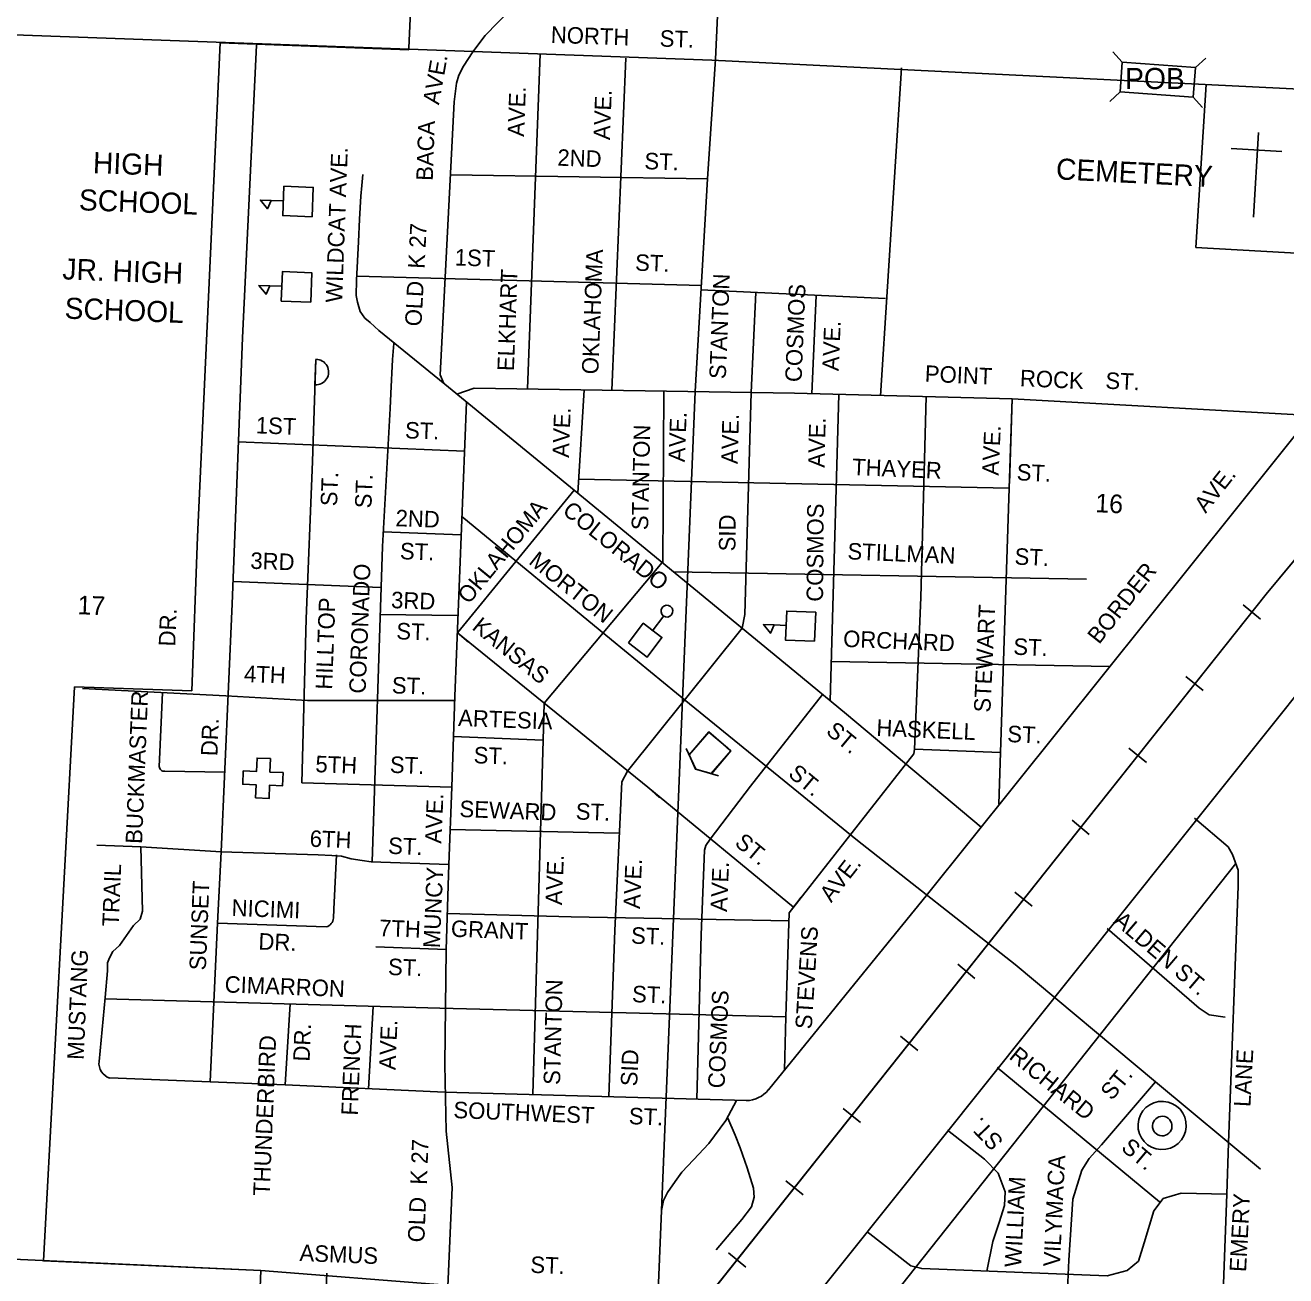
# Model space of a CAD drawing. Extents: x -217.59 to -213.15, y -100.06 to -96.12.
# Drawn here: x -216.196 to -215.181, y -99.138 to -98.13 of the extents above; entities that cross this region are included whole.
import ezdxf

# ---------------------------------------------------------------- set-up
doc = ezdxf.new("R2010")
doc.units = 0
for name, color, linetype in [('PL City Bridges', 7, 'Continuous'), ('PL City Cemetery', 7, 'Continuous'), ('PL City City Hall', 7, 'Continuous'), ('PL City City Limits and Fill', 7, 'Continuous'), ('PL City County Court House', 7, 'Continuous'), ('PL City Cul-De-Sac', 7, 'Continuous'), ('PL City Hospital', 7, 'Continuous'), ('PL City Local Rd Street Names', 7, 'Continuous'), ('PL City Local Roads', 7, 'Continuous'), ('PL City Ordinance', 7, 'Continuous'), ('PL City Post Office', 7, 'Continuous'), ('PL City Railroads', 7, 'Continuous'), ('PL City Schools', 7, 'Continuous'), ('PL City Section Lines', 7, 'Continuous'), ('PL City US Highway', 7, 'Continuous')]:
    doc.layers.add(name, color=color, linetype=linetype)

msp = doc.modelspace()

# ---------------------------------------------------------------- linework, layer by layer
at = {"layer": 'PL City Bridges'}
for p, q in [((-215.32, -98.1516), (-215.3125, -98.1599)), ((-215.2535, -98.1642), (-215.2452, -98.1566)), ((-215.3225, -98.1915), (-215.3142, -98.1839)), ((-215.2553, -98.1882), (-215.2477, -98.1965))]:
    msp.add_line(p, q, dxfattribs=at)
msp.add_lwpolyline([(-215.2535, -98.1642), (-215.3125, -98.1599), (-215.3142, -98.1839), (-215.2553, -98.1882), (-215.2535, -98.1642)], dxfattribs=at)
at = {"layer": 'PL City Cemetery'}
for p, q in [((-215.2027, -98.2166), (-215.2067, -98.2849)), ((-215.2247, -98.2295), (-215.1838, -98.2318))]:
    msp.add_line(p, q, dxfattribs=at)
msp.add_lwpolyline([(-215.2449, -98.178), (-215.253, -98.3092), (-215.1626, -98.3143)], dxfattribs=at)
at = {"layer": 'PL City City Hall'}
for p, q in [((-215.6561, -98.7296), (-215.6637, -98.7129)), ((-215.6378, -98.7351), (-215.6561, -98.7296))]:
    msp.add_line(p, q, dxfattribs=at)
msp.add_lwpolyline([(-215.6562, -98.7295), (-215.6436, -98.7332), (-215.6278, -98.7148), (-215.6456, -98.6996), (-215.6614, -98.718)], close=True, dxfattribs=at)
for points in [[(-215.6614, -98.7181), (-215.6456, -98.6997), (-215.6306, -98.7125)], [(-215.6308, -98.7124), (-215.6278, -98.7149), (-215.6435, -98.7333)]]:
    msp.add_lwpolyline(points, dxfattribs=at)
at = {"layer": 'PL City City Limits and Fill'}
for p, q in [((-215.8815, -98.0211), (-215.8872, -98.1483)), ((-216.0393, -98.1443), (-216.0574, -98.5424)), ((-215.8873, -98.1501), (-216.0393, -98.1443)), ((-215.8872, -98.1483), (-215.8873, -98.1501)), ((-216.0574, -98.5424), (-216.0622, -98.6665)), ((-216.1567, -98.6634), (-216.1815, -99.1257)), ((-216.0622, -98.6665), (-216.1567, -98.6634)), ((-216.1815, -99.1257), (-216.0065, -99.1336)), ((-216.0065, -99.1336), (-216.0134, -99.3019))]:
    msp.add_line(p, q, dxfattribs=at)
at = {"layer": 'PL City County Court House'}
for centre, major_axis in [((-215.2803, -99.0167), (0.001, 0.0194)), ((-215.2802, -99.0172), (0.0004, 0.00785))]:
    msp.add_ellipse(centre, major_axis=major_axis, ratio=0.999743, dxfattribs=at)
at = {"layer": 'PL City Cul-De-Sac'}
msp.add_lwpolyline([(-215.9629, -98.4199), (-215.9622, -98.3994)], dxfattribs=at)
msp.add_arc((-215.9622, -98.4096), 0.0103, 266.1452, 90, dxfattribs=at)
at = {"layer": 'PL City Hospital'}
msp.add_lwpolyline([(-216.0107, -98.7528), (-215.9999, -98.7533), (-215.9995, -98.7426), (-215.9889, -98.743), (-215.9885, -98.7323), (-215.9991, -98.7319), (-215.9987, -98.7211), (-216.0095, -98.7207), (-216.0099, -98.7314), (-216.0207, -98.731), (-216.0211, -98.7418), (-216.0103, -98.7422)], close=True, dxfattribs=at)
at = {"layer": 'PL City Local Roads'}
msp.add_line((-215.2209, -98.8057), (-215.5229, -99.1865), dxfattribs=at)
for points in [[(-215.5721, -97.0333), (-215.5792, -97.2023), (-215.6046, -97.5521), (-215.6246, -97.8192), (-215.6401, -98.1575), (-215.6465, -98.2538), (-215.6564, -98.4254)], [(-213.7597, -98.2528), (-214.1568, -98.2321), (-214.663, -98.2067), (-215.6431, -98.1584), (-216.3754, -98.1316), (-217.5475, -98.075)], [(-215.805, -98.1172), (-215.8257, -98.1385), (-215.8356, -98.1517), (-215.8432, -98.1631), (-215.847, -98.1703), (-215.8488, -98.1768), (-215.8507, -98.1918), (-215.8619, -98.4119), (-215.8591, -98.4188)], [(-216.0473, -98.9814), (-216.0415, -98.8536), (-216.0384, -98.7961), (-216.0297, -98.5963), (-216.0212, -98.3821), (-216.0099, -98.1463)], [(-215.7815, -98.1533), (-215.7916, -98.4231)], [(-215.7125, -98.1566), (-215.7236, -98.4241)], [(-215.4903, -98.1644), (-215.5071, -98.4289)], [(-215.5974, -98.9879), (-215.5173, -98.8893), (-215.4703, -98.8316), (-215.0061, -98.252), (-214.9925, -98.2375), (-214.9749, -98.221), (-214.964, -98.2139), (-214.9201, -98.1941)], [(-215.9244, -98.2505), (-215.9251, -98.2593), (-215.9259, -98.2678), (-215.927, -98.2864), (-215.9278, -98.3048), (-215.9294, -98.3357), (-215.9298, -98.3479), (-215.9286, -98.3532), (-215.9264, -98.3607), (-215.9228, -98.3661), (-215.9184, -98.3698), (-215.9113, -98.3762), (-215.8582, -98.4195), (-215.7541, -98.5048), (-215.5761, -98.651), (-215.5347, -98.6854), (-215.4261, -98.7764)], [(-215.8534, -98.2507), (-215.6465, -98.2538)], [(-215.9292, -98.3324), (-215.6515, -98.3398)], [(-215.6077, -98.3455), (-215.6114, -98.4261), (-215.6165, -98.6051), (-215.6187, -98.616), (-215.711, -98.7313), (-215.7155, -98.7397), (-215.7213, -98.8597), (-215.7261, -98.9934)], [(-215.6519, -98.3434), (-215.5031, -98.3504)], [(-215.559, -98.3479), (-215.5626, -98.4271)], [(-215.8994, -98.3865), (-215.9003, -98.3996), (-215.9018, -98.4268), (-215.9024, -98.4389), (-215.9084, -98.5501)], [(-215.9622, -98.3994), (-215.9649, -98.4817), (-215.9699, -98.6084), (-215.9735, -98.7405)], [(-215.8486, -98.4274), (-215.8346, -98.4225), (-215.5764, -98.4267), (-215.4011, -98.4311), (-215.1603, -98.4446)], [(-215.746, -98.4239), (-215.7511, -98.5072)], [(-215.6819, -98.425), (-215.6826, -98.5635)], [(-215.4705, -98.4294), (-215.4747, -98.5912), (-215.4799, -98.7136), (-215.4804, -98.7173), (-215.5809, -98.8453), (-215.5834, -98.9292), (-215.5846, -98.9721)], [(-215.5409, -98.4278), (-215.5478, -98.6745)], [(-215.8407, -98.4339), (-215.8503, -98.6709), (-215.8527, -98.7441), (-215.8549, -98.8065), (-215.8572, -98.875), (-215.8583, -98.9676), (-215.8571, -99.0213), (-215.8522, -99.0666), (-215.8628, -99.3062), (-215.87, -99.4217)], [(-215.4011, -98.4311), (-215.4035, -98.5032), (-215.4106, -98.7162), (-215.4118, -98.7578)], [(-215.4011, -98.4311), (-215.4033, -98.4993)], [(-216.0248, -98.4659), (-215.8424, -98.4733)], [(-215.7504, -98.4959), (-215.4035, -98.5032)], [(-215.7541, -98.5048), (-215.848, -98.6197)], [(-215.8445, -98.526), (-215.724, -98.6253), (-215.661, -98.677), (-215.5258, -98.7872), (-215.3986, -98.8871), (-215.2855, -98.9815), (-215.2011, -99.052)], [(-215.9078, -98.5384), (-215.8451, -98.5408)], [(-215.9084, -98.5501), (-215.9167, -98.8043)], [(-215.7873, -98.9918), (-215.7791, -98.7062), (-215.7782, -98.6765), (-215.6832, -98.563)], [(-215.3412, -98.5766), (-215.6739, -98.5707)], [(-216.0289, -98.5785), (-215.9097, -98.5832)], [(-215.9106, -98.605), (-215.8478, -98.6057)], [(-215.8484, -98.6194), (-215.8391, -98.6272), (-215.8391, -98.6272)], [(-215.848, -98.6197), (-215.6948, -98.7441), (-215.5773, -98.8407)], [(-215.5469, -98.6428), (-215.3224, -98.647)], [(-216.1501, -98.6647), (-216.0347, -98.6704), (-215.9689, -98.6743), (-215.8505, -98.6743)], [(-216.0857, -98.6679), (-216.0884, -98.7276)], [(-215.6553, -98.9955), (-215.6516, -98.8631), (-215.6489, -98.7949), (-215.6478, -98.791), (-215.6444, -98.7859), (-215.6119, -98.7432), (-215.6119, -98.7432), (-215.6119, -98.7432), (-215.5539, -98.6694)], [(-215.8515, -98.7032), (-215.7791, -98.7062)], [(-215.4799, -98.7134), (-215.4106, -98.7162)], [(-216.0838, -98.7313), (-216.0356, -98.732)], [(-215.9735, -98.7405), (-215.8527, -98.7441)], [(-215.6948, -98.7441), (-215.6853, -98.7526)], [(-215.2542, -98.769), (-215.2271, -98.7923), (-215.2235, -98.7985), (-215.2189, -98.8111), (-215.2189, -98.824), (-215.2267, -99.0307), (-215.2282, -99.0721), (-215.2332, -99.2092), (-215.2347, -99.2467), (-215.2362, -99.2905)], [(-215.8539, -98.7782), (-215.7177, -98.7812)], [(-216.1385, -98.7908), (-216.1033, -98.7922), (-216.0384, -98.7961), (-215.9604, -98.7986), (-215.9494, -98.7993), (-215.9416, -98.7998), (-215.9337, -98.8019), (-215.9249, -98.8032), (-215.9175, -98.8043), (-215.8549, -98.8065)], [(-216.1033, -98.7922), (-216.1019, -98.8439), (-216.1037, -98.8504), (-216.109, -98.8556), (-216.1204, -98.8718), (-216.1257, -98.8765), (-216.1284, -98.8816), (-216.1299, -98.8857), (-216.1301, -98.8921), (-216.1319, -98.9136), (-216.1367, -98.9651)], [(-215.948, -98.8496), (-215.9476, -98.8425), (-215.9455, -98.7987)], [(-215.5712, -98.8327), (-215.5809, -98.8453)], [(-215.8562, -98.8459), (-215.7564, -98.8486), (-215.581, -98.8517)], [(-215.9538, -98.8567), (-216.0415, -98.8536)], [(-215.3246, -98.8581), (-215.2505, -98.9222), (-215.2424, -98.9275), (-215.2296, -98.9295)], [(-215.8572, -98.875), (-215.9138, -98.8728)], [(-216.1321, -98.9148), (-215.8622, -98.9222), (-215.5834, -98.9292)], [(-215.9828, -98.9188), (-215.9869, -98.984)], [(-215.9159, -98.9208), (-215.9198, -98.9871)], [(-215.4132, -98.9699), (-215.2825, -99.0782)], [(-216.1281, -98.9784), (-215.9869, -98.984), (-215.8581, -98.9898), (-215.6153, -98.9967)], [(-215.2855, -98.9815), (-215.3292, -99.0323), (-215.3392, -99.0433), (-215.345, -99.0526), (-215.3522, -99.0762), (-215.3554, -99.1253), (-215.3579, -99.1784), (-215.359, -99.1976), (-215.3623, -99.2038), (-215.3834, -99.2381), (-215.3855, -99.2612), (-215.3883, -99.3245)], [(-215.6233, -98.9965), (-215.6317, -99.0127), (-215.6454, -99.0312), (-215.6578, -99.0444), (-215.6672, -99.0543), (-215.6726, -99.0618), (-215.6789, -99.0706), (-215.6821, -99.0772), (-215.6836, -99.0851), (-215.687, -99.1631), (-215.6885, -99.1707), (-215.6923, -99.1777), (-215.7966, -99.3103)], [(-215.6303, -99.0109), (-215.6243, -99.0244), (-215.6203, -99.0347), (-215.6145, -99.0508), (-215.6095, -99.0672), (-215.6091, -99.0744), (-215.6112, -99.0824), (-215.6189, -99.0924), (-215.6395, -99.1169)], [(-215.4531, -99.0205), (-215.4234, -99.0439), (-215.4123, -99.0552), (-215.4067, -99.0702), (-215.4072, -99.0813), (-215.4116, -99.0948), (-215.4167, -99.1101), (-215.4216, -99.134)], [(-215.5181, -99.1021), (-215.4828, -99.1299), (-215.474, -99.132), (-215.3246, -99.1378), (-215.3085, -99.1337), (-215.2992, -99.126), (-215.2948, -99.1113), (-215.2871, -99.0855), (-215.2794, -99.0755), (-215.2649, -99.0712), (-215.2282, -99.0721)], [(-215.6906, -99.1508), (-215.8569, -99.1454), (-216.0066, -99.1335)], [(-215.9533, -99.1357), (-215.9605, -99.3022)]]:
    msp.add_lwpolyline(points, dxfattribs=at)
for centre, radius, start, end in [((-216.0843, -98.7272), 0.00411, 185.3648, 277.6044), ((-215.956, -98.849), 0.00806, 286.2468, 355.4145), ((-216.1246, -98.9667), 0.0123, 172.6824, 253.4026), ((-215.6157, -98.9734), 0.0233, 270.8907, 321.643)]:
    msp.add_arc(centre, radius, start, end, dxfattribs=at)
at = {"layer": 'PL City Post Office'}
msp.add_line((-215.6911, -98.6183), (-215.6818, -98.6061), dxfattribs=at)
msp.add_lwpolyline([(-215.7103, -98.6278), (-215.6984, -98.6121), (-215.6833, -98.6235), (-215.6952, -98.6393)], close=True, dxfattribs=at)
msp.add_ellipse((-215.6793, -98.6023), major_axis=(-0.00289, -0.00382), ratio=0.998482, dxfattribs=at)
at = {"layer": 'PL City Railroads'}
for p, q in [((-215.1965, -98.5886), (-214.4756, -97.7197)), ((-215.734, -99.2647), (-215.1965, -98.5886)), ((-215.215, -98.5973), (-215.2011, -98.6087)), ((-215.2611, -98.6549), (-215.2472, -98.6663)), ((-215.3071, -98.7128), (-215.293, -98.7242)), ((-215.3529, -98.7706), (-215.339, -98.7822)), ((-215.3989, -98.8287), (-215.385, -98.8401)), ((-215.445, -98.8868), (-215.4311, -98.8982)), ((-215.4911, -98.9448), (-215.4771, -98.9564)), ((-215.5372, -99.003), (-215.5233, -99.0144)), ((-215.5834, -99.0612), (-215.5695, -99.0726)), ((-215.6298, -99.1193), (-215.6158, -99.1308))]:
    msp.add_line(p, q, dxfattribs=at)
msp.add_lwpolyline([(-217.0215, -99.9572), (-215.9149, -99.4107), (-215.8656, -99.3829), (-215.8196, -99.3501), (-215.7772, -99.3126), (-215.7391, -99.271), (-215.734, -99.2648), (-215.1965, -98.5887), (-214.4755, -97.7197), (-214.421, -97.6591), (-214.3623, -97.6026), (-214.2996, -97.5503), (-214.2334, -97.5027), (-214.2257, -97.4976), (-213.7597, -97.1917)], dxfattribs=at)
at = {"layer": 'PL City Schools'}
for p, q in [((-215.9884, -98.2717), (-215.9981, -98.2713)), ((-215.9895, -98.3405), (-215.9992, -98.3401)), ((-215.5833, -98.6138), (-215.5929, -98.6134))]:
    msp.add_line(p, q, dxfattribs=at)
for points in [[(-215.9651, -98.2845), (-215.9888, -98.2836), (-215.9879, -98.2599), (-215.9642, -98.2608)], [(-215.9981, -98.2713), (-216.0011, -98.2781), (-216.0068, -98.271)], [(-215.9663, -98.3533), (-215.99, -98.3524), (-215.9891, -98.3287), (-215.9654, -98.3296)], [(-215.9992, -98.3401), (-216.0023, -98.3469), (-216.008, -98.3398)], [(-215.5604, -98.6266), (-215.5838, -98.6256), (-215.5828, -98.6022), (-215.5594, -98.6032)], [(-215.5929, -98.6134), (-215.5959, -98.6201), (-215.6015, -98.6131)]]:
    msp.add_lwpolyline(points, close=True, dxfattribs=at)
at = {"layer": 'PL City Section Lines'}
for points in [[(-215.6836, -99.0851), (-215.6564, -98.4254)], [(-217.5032, -99.0652), (-216.0066, -99.1335)]]:
    msp.add_lwpolyline(points, dxfattribs=at)
at = {"layer": 'PL City US Highway'}
msp.add_lwpolyline([(-214.5044, -97.8006), (-214.8699, -98.291), (-214.8962, -98.3243), (-215.6109, -99.219)], dxfattribs=at)

# ---------------------------------------------------------------- texts
at = {"layer": 'PL City Cemetery'}
msp.add_text('CEMETERY', height=0.017, rotation=357.183, dxfattribs=at).set_placement((-215.3661, -98.2543))
at = {"layer": 'PL City Local Rd Street Names'}
for s, rotation, p in [('NORTH', 357.9472, (-215.773, -98.1443)), ('ST.', 357.8772, (-215.6853, -98.1473)), ('AVE.', 79.8475, (-215.863, -98.1947)), ('AVE.', 87.9125, (-215.7944, -98.2202)), ('AVE.', 87.8716, (-215.7252, -98.2228)), ('BACA', 87.9169, (-215.868, -98.2557)), ('WILDCAT AVE.', 87.8851, (-215.941, -98.3539)), ('2ND', 357.9651, (-215.7677, -98.2433)), ('ST.', 357.906, (-215.6976, -98.2461)), ('OLD  K 27', 86.9723, (-215.8771, -98.373)), ('1ST', 357.9851, (-215.8504, -98.3237)), ('OKLAHOMA', 87.8568, (-215.7346, -98.4116)), ('ST.', 357.9095, (-215.7051, -98.3279)), ('ELKHART', 87.8935, (-215.8026, -98.409)), ('STANTON', 87.743, (-215.6319, -98.4155)), ('COSMOS', 87.6448, (-215.5708, -98.4179)), ('AVE.', 87.5906, (-215.5409, -98.409)), ('POINT', 357.4956, (-215.4717, -98.4174)), ('ROCK', 357.3437, (-215.3951, -98.421)), ('ST.', 357.2335, (-215.3262, -98.423)), ('1ST', 357.9262, (-216.0107, -98.459)), ('ST.', 357.9618, (-215.8905, -98.463)), ('AVE.', 87.8505, (-215.7583, -98.4788)), ('AVE.', 87.766, (-215.6649, -98.4824)), ('AVE.', 88.7106, (-215.6222, -98.4839)), ('AVE.', 88.5994, (-215.5523, -98.4868)), ('STANTON', 88.778, (-215.6945, -98.5371)), ('AVE.', 87.3231, (-215.4121, -98.4932)), ('THAYER', 357.5889, (-215.5302, -98.4926)), ('ST.', 357.3843, (-215.3977, -98.4968)), ('AVE.', 51.5345, (-215.2452, -98.524)), ('ST.', 87.8546, (-215.9451, -98.5179)), ('ST.', 87.8623, (-215.9174, -98.5196)), ('2ND', 357.9399, (-215.8981, -98.5338)), ('OKLAHOMA', 50.6707, (-215.8389, -98.5973)), ('COLORADO', 321.3462, (-215.7643, -98.523)), ('COSMOS', 89.5747, (-215.5535, -98.5947)), ('SID', 89.6896, (-215.6241, -98.5541)), ('ST.', 357.9309, (-215.8946, -98.5604)), ('STILLMAN', 357.571, (-215.534, -98.5605)), ('ST.', 357.3907, (-215.3994, -98.5647)), ('3RD', 357.9031, (-216.0151, -98.5681)), ('MORTON', 321.3876, (-215.7914, -98.5635)), ('CORONADO', 87.8087, (-215.9221, -98.6689)), ('BORDER', 51.6913, (-215.3311, -98.6296)), ('HILLTOP', 87.8059, (-215.9491, -98.6657)), ('3RD', 357.9164, (-215.9017, -98.5998)), ('DR.', 87.7623, (-216.0755, -98.6309)), ('STEWART', 87.326, (-215.4187, -98.6842)), ('ST.', 357.907, (-215.8975, -98.6249)), ('KANSAS', 320.8985, (-215.8371, -98.6164)), ('ORCHARD', 357.5647, (-215.5375, -98.631)), ('ST.', 357.3922, (-215.4004, -98.6373)), ('4TH', 357.877, (-216.0202, -98.6593)), ('ST.', 357.8899, (-215.9011, -98.6685)), ('BUCKMASTER', 87.7128, (-216.1022, -98.79)), ('ARTESIA', 357.8597, (-215.8477, -98.6948)), ('DR.', 87.759, (-216.0415, -98.7193)), ('ST.', 320.2535, (-215.5519, -98.7004)), ('HASKELL', 357.5158, (-215.5107, -98.7027)), ('ST.', 357.3969, (-215.4053, -98.7077)), ('ST.', 357.8517, (-215.8352, -98.7248)), ('5TH', 357.8641, (-215.9627, -98.732)), ('ST.', 357.8634, (-215.9027, -98.7325)), ('ST.', 320.2826, (-215.5824, -98.7347)), ('AVE.', 87.6331, (-215.861, -98.7898)), ('SEWARD', 357.8253, (-215.8466, -98.7681)), ('ST.', 357.7894, (-215.7529, -98.7701)), ('6TH', 357.8405, (-215.9673, -98.7921)), ('ST.', 357.8355, (-215.9041, -98.7978)), ('ST.', 320.3121, (-215.6255, -98.7903)), ('AVE.', 87.6853, (-215.7639, -98.8393)), ('AVE.', 87.64, (-215.701, -98.8424)), ('AVE.', 52.0158, (-215.5469, -98.8377)), ('TRAIL', 87.6877, (-216.121, -98.8565)), ('MUNCY', 87.5396, (-215.8623, -98.874)), ('AVE.', 87.5748, (-215.6309, -98.8448)), ('SUNSET', 87.7005, (-216.0508, -98.8919)), ('NICIMI', 357.8144, (-216.0302, -98.8478)), ('7TH', 357.8069, (-215.9114, -98.8641)), ('GRANT', 357.7864, (-215.8535, -98.8646)), ('ALDEN ST.', 319.5132, (-215.3202, -98.8532)), ('DR.', 357.8058, (-216.0086, -98.8749)), ('ST.', 357.7127, (-215.7084, -98.8701)), ('STEVENS', 86.4579, (-215.5626, -98.9394)), ('MUSTANG', 87.6487, (-216.1492, -98.964)), ('ST.', 357.7928, (-215.9042, -98.8954)), ('CIMARRON', 357.7919, (-216.0358, -98.9095)), ('STANTON', 88.6148, (-215.7654, -98.9841)), ('ST.', 357.6916, (-215.7076, -98.9173)), ('COSMOS', 87.5155, (-215.6329, -98.987)), ('DR.', 87.6811, (-215.9672, -98.9654)), ('FRENCH', 87.6591, (-215.9284, -99.0089)), ('AVE.', 87.6707, (-215.898, -98.9722)), ('THUNDERBIRD', 87.6368, (-215.9994, -99.0736)), ('SID', 87.5736, (-215.7033, -98.9853)), ('RICHARD', 320.9477, (-215.4044, -98.9624)), ('LANE', 87.0136, (-215.2092, -99.002)), ('ST.', 50.2989, (-215.3208, -98.9972)), ('SOUTHWEST', 357.7082, (-215.8515, -99.0107)), ('ST.', 357.6521, (-215.7102, -99.0156)), ('ST.', 133.8954, (-215.4074, -99.029)), ('OLD  K 27', 87.5396, (-215.8748, -99.1111)), ('ST.', 319.8921, (-215.3141, -99.0359)), ('VILYMACA', 87.1921, (-215.3627, -99.1307)), ('WILLIAM', 87.226, (-215.3939, -99.1312)), ('EMERY', 87.0284, (-215.2127, -99.135)), ('ASMUS', 357.7051, (-215.9755, -99.1259)), ('ST.', 357.6488, (-215.7895, -99.1354))]:
    msp.add_text(s, height=0.0133, rotation=rotation, dxfattribs=at).set_placement(p)
at = {"layer": 'PL City Ordinance'}
msp.add_text('POB', height=0.017, dxfattribs=at).set_placement((-215.3101, -98.1816))
at = {"layer": 'PL City Schools'}
for s, rotation, p in [('HIGH', 357.8131, (-216.142, -98.2493)), ('SCHOOL', 357.8251, (-216.1533, -98.2792)), ('JR. HIGH', 357.8199, (-216.1666, -98.3349)), ('SCHOOL', 357.8254, (-216.1648, -98.3665))]:
    msp.add_text(s, height=0.017, rotation=rotation, dxfattribs=at).set_placement(p)
at = {"layer": 'PL City Section Lines'}
for s, rotation, p in [('16', 357.2715, (-215.3344, -98.5225)), ('17', 357.8122, (-216.1544, -98.6047))]:
    msp.add_text(s, height=0.015, rotation=rotation, dxfattribs=at).set_placement(p)

doc.saveas('drawing.dxf')
